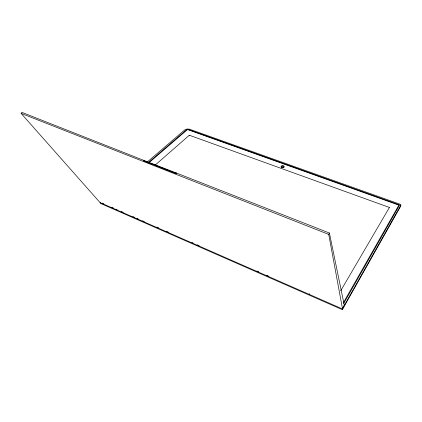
<?xml version="1.0" encoding="UTF-8"?>
<svg xmlns="http://www.w3.org/2000/svg" width="422" height="422" viewBox="0 0 422 422"><rect width="100%" height="100%" fill="white"/><g stroke="black" fill="none" stroke-linecap="round" stroke-linejoin="round"><path stroke-width="0.63" d="M143.907 160.782L175.642 173.289C176.248 172.746 176.19 173.31 175.995 172.841L144.382 160.603C143.955 161.151 143.617 160.618 144.234 160.376M100.257 202.291L100.41 203.367L342.332 309.658L342.548 308.551L400.9 205.097L400.056 204.227L189.256 129.116L186.55 129.137L184.767 129.87L147.589 161.732M342.332 309.658L400.51 206.49L400.884 204.971M144.097 161.056L175.779 173.516L176.196 173.305M144.16 160.376L144.382 160.603L21.854 112.342L21.1 113.365L100.014 202.565L342.543 309.004L344.262 305.143L329.403 233.023L176.037 172.888M309.242 294.387L309.479 293.897M309.326 294.424L309.558 293.928M342.543 309.004L328.738 234.416L329.403 233.023M343.714 303.476L399.608 204.965L187.278 129.111L148.502 162.454M343.313 302.864L398.885 205.134L187.489 129.559L149.045 162.665M340.681 290.811L389.401 207.492M400.51 206.49L400.504 205.783M155.259 165.034L189.351 135.214M189.304 135.225L389.416 207.466M21.1 113.365L328.738 234.416M102.066 203.082L103.875 203.879M111.709 207.313L113.518 208.109M115.929 209.164L117.137 209.692M121.351 211.543L123.161 212.335M132.803 216.565L134.613 217.356M137.023 218.417L138.231 218.944M142.446 220.796L144.255 221.587M156.915 227.136L158.719 227.933M166.558 231.367L168.367 232.158M191.873 242.471L193.076 242.998M197.296 244.85L199.105 245.641M256.966 271.014L258.77 271.81M266.609 275.244L268.413 276.041M144.023 160.429L144.113 160.703M143.918 160.534L144.039 160.824M143.876 160.666L144.155 161.088M176.064 173.078L176.169 173.368M281.669 167.355A1.604 0.971 5.1 0 0 284.249 166.885A1.604 0.971 5.1 0 0 282.075 165.714A1.604 0.971 5.1 0 0 281.669 167.355M282.023 167.054A0.971 0.586 5.1 0 0 283.616 166.822A0.971 0.586 5.1 0 0 282.355 166.078A0.971 0.586 5.1 0 0 282.023 167.054"/></g></svg>
